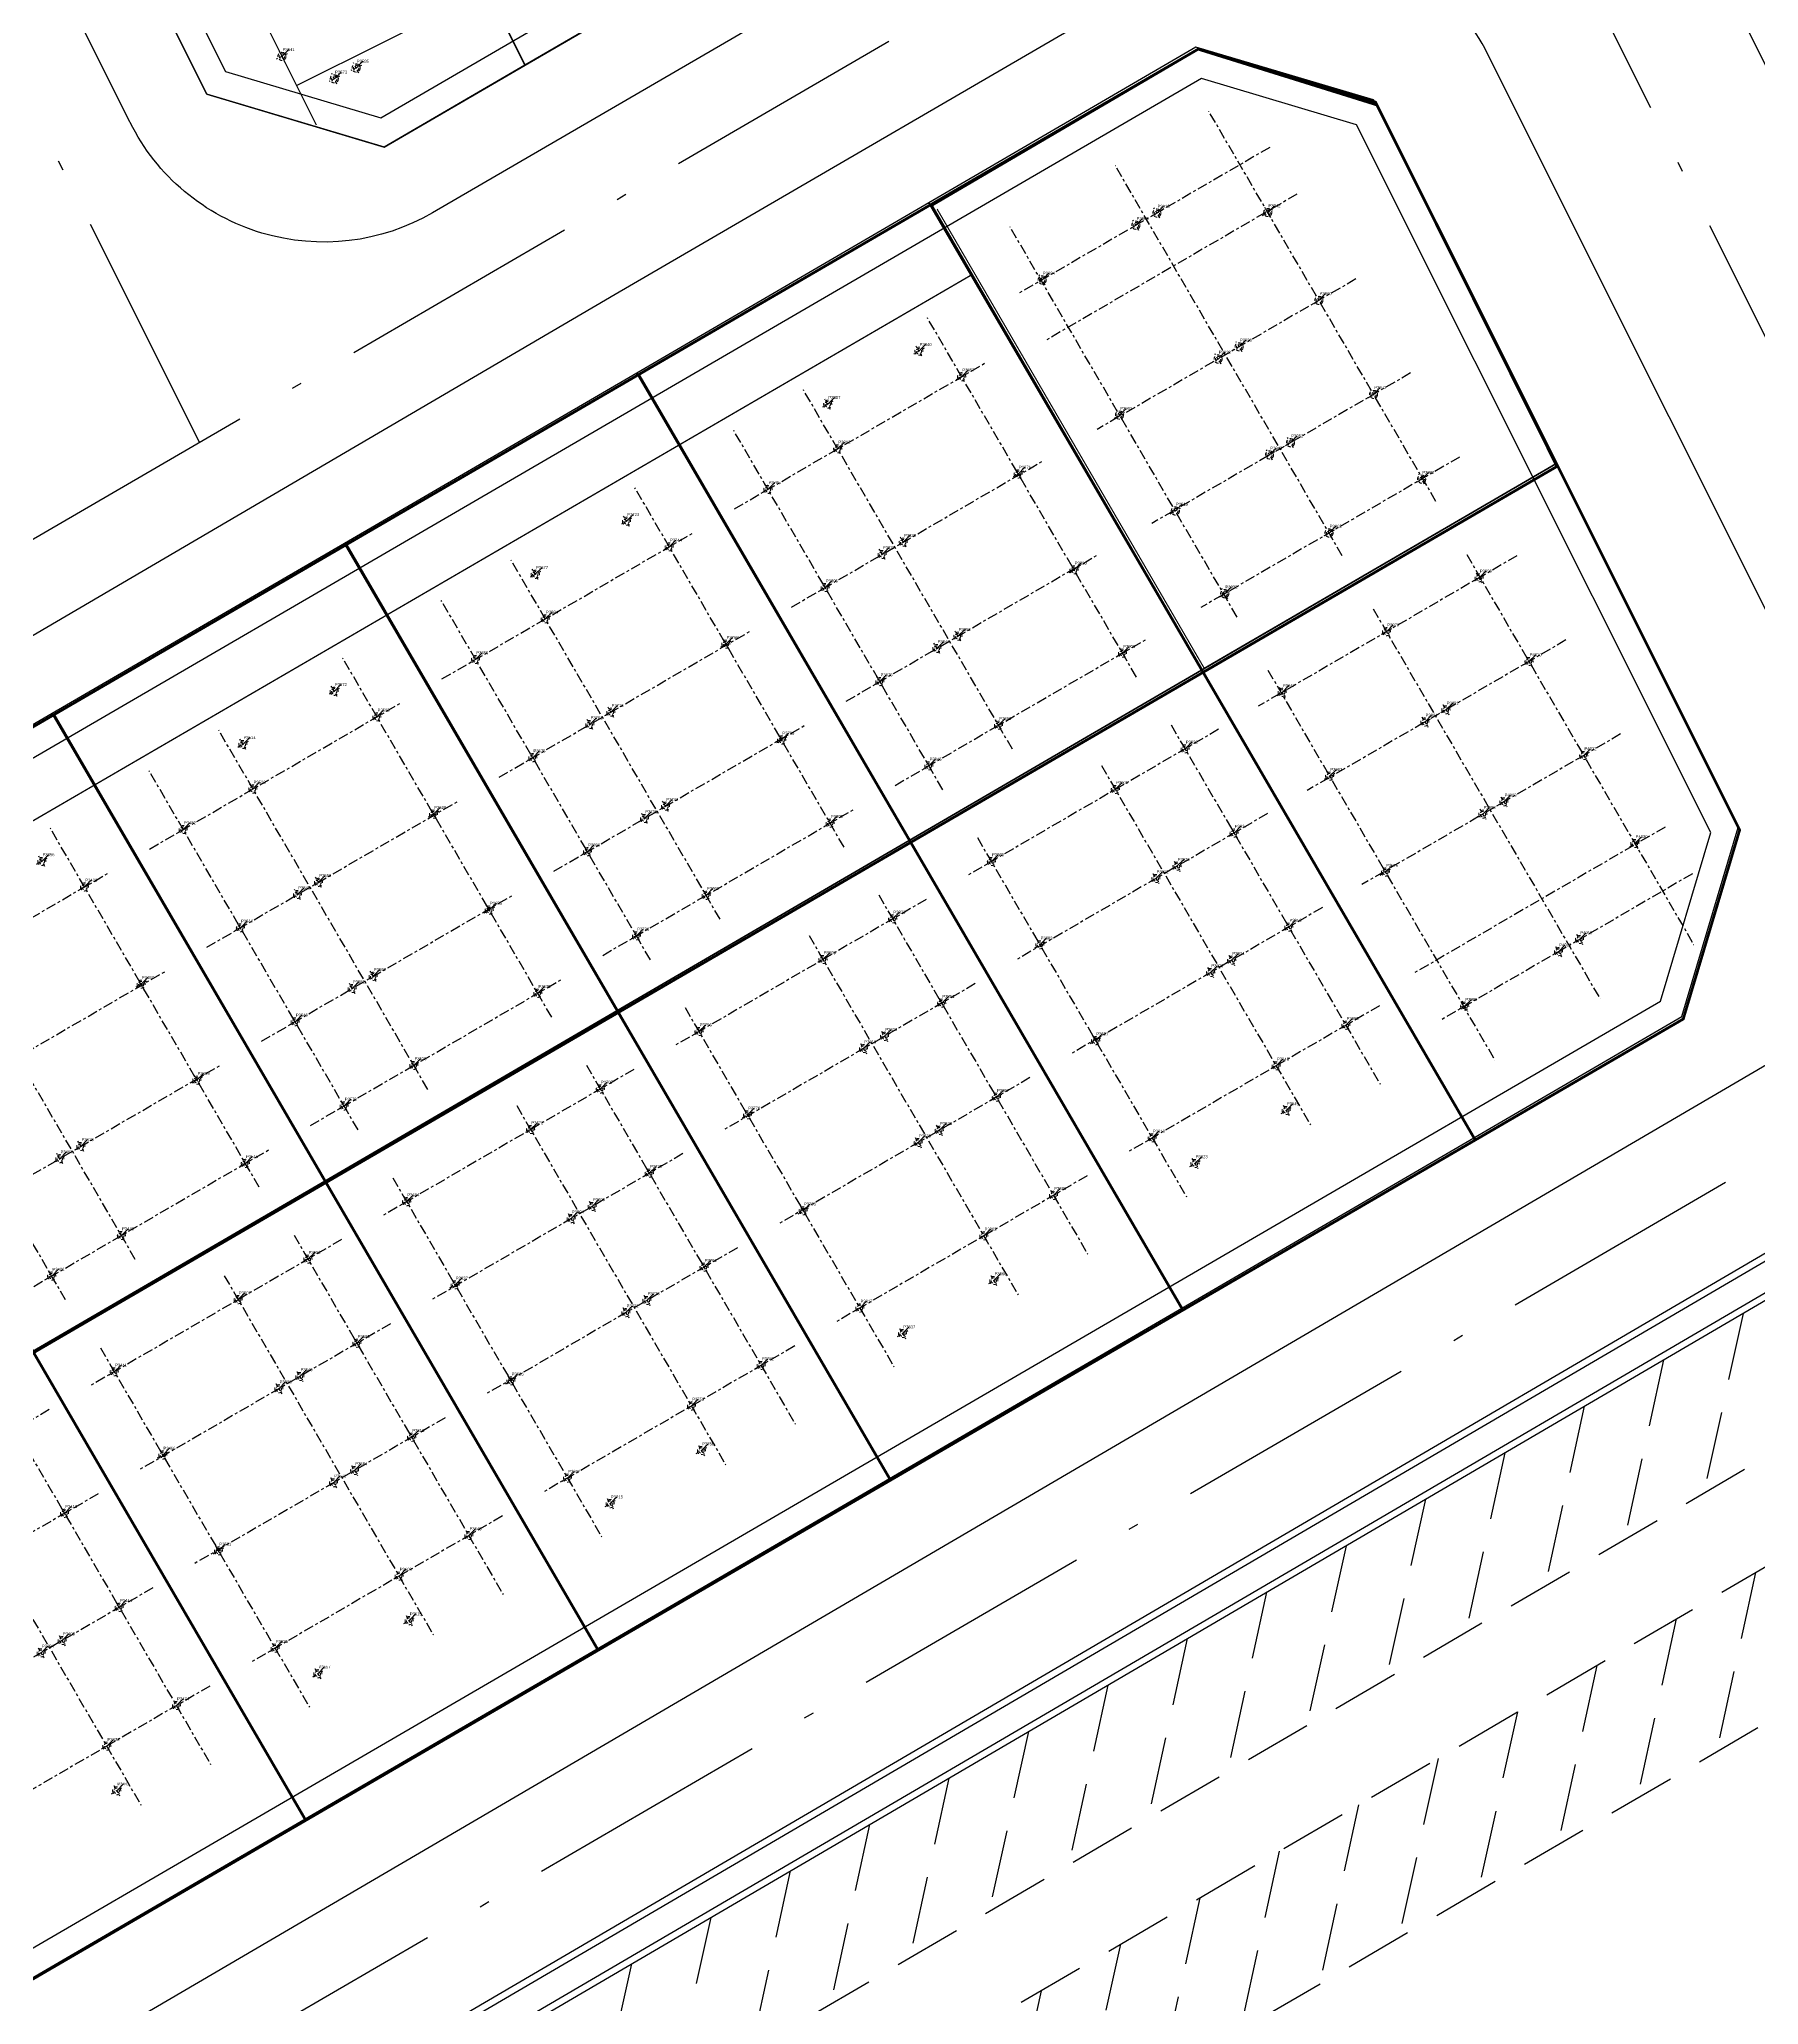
# Model space of a CAD drawing. Header units: millimetres. Extents: x 567980 to 569430, y 2065777 to 2066666.
# Drawn here: x 568868 to 568931.5, y 2066258 to 2066330.6 of the extents above; entities that cross this region are included whole.
import ezdxf
from ezdxf.enums import TextEntityAlignment as Align
from ezdxf.xclip import XClip

# ---------------------------------------------------------------- set-up
doc = ezdxf.new("R2010")
doc.units = ezdxf.units.MM
for name, pattern in [('ACAD_ISO10W100', [18.5, 12, -3, 0.5, -3]), ('CENTER', [3, 1.5, -0.5, 0.5, -0.5]), ('CENTER2', [1.125, 0.75, -0.125, 0.125, -0.125]), ('HIDDEN', [0.75, 0.5, -0.25])]:
    doc.linetypes.add(name, pattern=pattern)
for name, color, linetype in [('01.AXIS', 160, 'CENTER2'), ('13.BEAM', 8, 'Continuous'), ('BoThamCo', 94, 'Continuous'), ('CDC.01.AXIS', 160, 'CENTER2'), ('ChiaLo', 128, 'CENTER'), ('datOBt', 42, 'Continuous'), ('datOlienke', 42, 'Continuous'), ('LogDg', 7, 'Continuous'), ('loKBT', 42, 'Continuous'), ('LoLK', 6, 'Continuous'), ('RANHGIOI', 2, 'HIDDEN'), ('TimDg', 222, 'Continuous'), ('ViaHeS', 32, 'Continuous')]:
    doc.layers.add(name, color=color, linetype=linetype)
for name, color, linetype, lineweight in [('A-KY HIEU', 34, 'Continuous', 20), ('A-NET THAY', 125, 'Continuous', 18), ('boDnv', 54, 'Continuous', 25), ('E- RANH GIOI', 1, 'CENTER', 13), ('E- THAY', 9, 'Continuous', 20), ('kata_text', 254, 'Continuous', 30), ('LD-THAY', 9, 'Continuous', 13)]:
    doc.layers.add(name, color=color, linetype=linetype, lineweight=lineweight)
doc.styles.add('kata_dim', font='vnrms.shx', dxfattribs={"width": 0.66, "oblique": 7})
doc.styles.add('kata_text', font='arial.ttf', dxfattribs={"width": 0.8})
doc.styles.add('rms', font='romans.shx', dxfattribs={"width": 0.7, "bigfont": 'vns.shx'})
doc.linetypes.add('ADL', pattern='A,0.125,-0.15,["++",rms,S=0.5,R=0,X=0,Y=-0.2245],-1.35,1.125', length=2.75)
doc.dimstyles.new('kata_dim_iso', dxfattribs={"dimtxt": 2.5, "dimasz": 1.5, "dimexe": 1.5, "dimexo": 2.5, "dimtad": 1, "dimdec": 0, "dimzin": 0, "dimdsep": 46, "dimtxsty": 'kata_dim', "dimblk": 'kata_block_ArchTick', "dimcen": 0.09, "dimdle": 1.2, "dimclrd": 8, "dimclre": 8, "dimclrt": 3, "dimadec": 0, "dimazin": 0, "dimtfac": 1, "dimtdec": 0, "dimtix": 1, "dimtofl": 0, "dimtmove": 0, "dimatfit": 3, "dimfxl": 3.75, "dimfxlon": 1, "dimtolj": 1, "dimtzin": 0, "dimarcsym": 0})

# ---------------------------------------------------------------- blocks, each defined once
blk = doc.blocks.new('NEN')
at = {"layer": 'boDnv', "color": 10, "linetype": 'ADL', "ltscale": 0.25}
for points in [[(183.1, -44.001), (207.084, -30.046), (208.943, -23.819), (166.891, 60.261), (160.821, 62.463), (135.405, 51.385), (133.351, 45.723), (177.371, -42.291)], [(230.392, -76.647), (232.25, -70.419), (219.166, -44.258), (213.437, -42.548), (99.38, -108.906), (97.521, -115.133), (110.606, -141.295), (116.334, -143.005)]]:
    blk.add_lwpolyline(points, close=True, dxfattribs=at)
at = {"layer": 'BoThamCo'}
blk.add_lwpolyline([(236.234, -85.111), (141.352, -140.641, 0.413287), (141.173, -141.324, 0.415141), (141.857, -141.504), (236.739, -85.974, -0.433604), (246.185, -88.78), (251.146, -98.698, 0.432664), (251.844, -98.907, 0.396001), (252.04, -98.251), (247.08, -88.333, 0.433604)], format="xyb", close=True, dxfattribs=at)
at = {"layer": 'ChiaLo', "ltscale": 5}
for points in [[(188.434, -42.054), (180.409, -26.009)], [(223.55, -81.784), (203.435, -47.21)], [(212.746, -88.07), (192.631, -53.496)], [(103.177, -128.678), (226.594, -56.875)], [(201.941, -94.356), (181.826, -59.782)], [(191.137, -100.642), (171.022, -66.068)], [(180.333, -106.928), (160.217, -72.354)]]:
    blk.add_lwpolyline(points, dxfattribs=at)
at = {"layer": 'datOBt'}
blk.add_lwpolyline([(231.237, -77.312), (233.322, -70.326), (219.866, -43.423), (213.308, -41.466), (98.535, -108.24), (96.449, -115.227), (109.905, -142.129), (116.463, -144.087)], close=True, dxfattribs=at)
at = {"layer": 'datOlienke'}
blk.add_lwpolyline([(183.229, -45.083), (207.929, -30.712), (210.015, -23.726), (167.607, 61.065), (160.787, 63.539), (134.612, 52.13), (132.265, 45.66), (176.67, -43.125)], close=True, dxfattribs=at)
at = {"layer": 'LogDg'}
for points in [[(34.296, -348.766, -0.124666), (14.114, -339.771, 0.262937), (-5.331, -336.771, -0.009345), (-40.959, -349.473), (-145.868, -384.68, 0.405257), (-155.456, -403.235), (-146.557, -432.72), (-158.046, -436.187), (-166.572, -407.936, 0.423227), (-185.704, -398.049), (-272.077, -427.035, 0.40652), (-277.181, -436.964), (-262.947, -483.397), (-271.552, -486.035), (-285.593, -440.232, 0.421949), (-295.787, -434.992), (-422.26, -477.436, 0.346831), (-427.684, -485.726), (-426.662, -497.249, 0.109851), (-417.21, -527.045), (-422.398, -530.058, -0.109851), (-432.639, -497.779), (-433.194, -491.512, 0.484967), (-443.708, -484.634), (-484.199, -498.222, 0.36701), (-492.228, -511.51), (-484.402, -560.012), (-490.326, -560.967), (-497.433, -516.92, 0.457512), (-512.889, -507.388), (-525.337, -511.314, 0.375227), (-533.554, -524.795, 0.049445), (-523.248, -562.118), (-518.404, -576.577), (-525.515, -578.96), (-530.307, -564.659, -0.044276), (-540.221, -530.036, 0.448349), (-555.614, -520.863), (-568.853, -525.038), (-576.072, -502.149), (-552.391, -494.681, 0.333336), (-544.003, -482.976), (-545.865, -397.305, 0.120559), (-569.998, -307.198), (-621.979, -219.712, 0.334943), (-635.359, -214.239), (-686.931, -227.855), (-689.803, -216.977), (-647.957, -205.93, 0.498191), (-640.704, -188.198), (-654.378, -165.183, -0.144979), (-668.853, -108.061), (-659.845, 118.23, 0.428088), (-671.924, 130.707), (-689.222, 130.58), (-689.305, 141.83), (-670.344, 141.969, 0.400474), (-658.442, 153.492), (-657.828, 168.904), (-656.06, 189.374), (-648.588, 188.728), (-650.341, 168.432), (-650.889, 154.678, 0.425345), (-638.921, 142.201), (-621.613, 142.328, 0.402651), (-609.707, 153.94), (-609.387, 163.859, -0.019867), (-608.227, 179.942), (-606.8, 192.652), (-600.838, 191.983), (-602.264, 179.273, 0.019867), (-603.39, 163.665), (-603.676, 154.802, 0.425871), (-591.594, 142.415), (-548.362, 142.733), (-548.28, 131.483), (-592.887, 131.155, 0.401789), (-604.791, 119.578), (-607.754, 35.571, -0.005984), (-607.983, 30.718, 0.462462), (-599.177, 22.287), (-555.377, 26.801), (-554.762, 20.832), (-603.242, 15.836, 0.355613), (-610.381, 8.689), (-613.794, -24.838, 0.475348), (-605.015, -33.606), (-508.268, -23.636, 0.016072), (-476.806, -19.368, 0.37392), (-470.138, -11.259), (-470.705, 9.348), (-464.707, 9.513), (-464.235, -7.648, 0.461916), (-454.747, -15.288), (-421.581, -8.993, 0.020567), (-382.015, 0.216), (-299.764, 22.963, 0.415004), (-292.798, 35.293), (-296.969, 50.218), (-285.412, 53.448), (-281.218, 38.439, 0.413423), (-268.921, 31.492), (-169.968, 58.858, 0.427702), (-164.496, 69.052), (-169.623, 84.754), (-163.92, 86.616), (-158.479, 69.956, 0.400853), (-148.742, 64.729), (-123.897, 71.6, 0.437327), (-113.795, 91.173), (-114.462, 93.013), (-128.551, 136.154), (-105.736, 143.605), (-91.769, 100.833), (-90.91, 98.466, 0.429754), (-70.957, 89.772, 0.001079), (-63.934, 92.766, 0.001474), (-62.342, 93.454), (-47.534, 99.909, 0.386536), (-43.126, 109.726), (-48.301, 125.574), (-42.598, 127.436), (-38.076, 113.59, 0.442444), (-27.275, 108.739), (111.617, 169.28, 0.414214), (115.754, 179.811), (109.361, 194.478), (114.861, 196.875), (121.255, 182.208, 0.414214), (131.785, 178.071), (252.97, 230.894), (276.872, 241.312), (291.579, 249.057, 0.419837), (295.267, 261.365), (290.95, 269.196), (301.459, 274.99), (306.058, 266.648, 0.408717), (318.136, 263.031), (326.546, 267.464), (332.148, 256.836), (324.233, 252.656, 0.419466), (320.555, 240.352), (397.092, 101.523, 0.433643), (408.413, 98.649), (440.787, 119.386), (444.023, 114.334), (410.428, 92.813, 0.395048), (407.737, 82.215), (451.056, 3.639, -0.005576), (472.219, -35.781, 0.422017), (490.066, -41.118), (502.995, -33.918), (514.672, -54.886), (500.295, -62.892, 0.404193), (495.052, -80.181), (502.502, -94.711), (491.824, -100.186), (485.095, -87.061, 0.424556), (467.192, -81.64), (316.164, -165.913), (307.211, -171.115, 0.396001), (304.075, -181.611), (326.147, -225.742), (318.098, -229.768), (296.726, -187.038, 0.432664), (285.552, -183.699), (178.072, -246.148, 0.389772), (174.86, -256.488), (194.1, -297.126), (188.677, -299.693), (170.231, -260.733, 0.439085), (158.982, -257.239), (145.496, -265.075, -0.013452), (97.701, -291.151, 0.262926), (86.853, -307.563, -0.162068), (76.015, -333.842, 0.270323), (72.318, -353.653), (79.981, -375.074), (57.383, -383.157), (49.72, -361.737, 0.270325), (34.296, -348.766)], [(191.761, -50.531), (96.917, -106.112, 0.395833), (93.785, -116.606), (107.231, -143.491, 0.432836), (118.409, -146.827), (234.309, -78.995, 0.395833), (237.441, -68.502), (223.995, -41.617, 0.432836), (212.817, -38.281), (191.761, -50.531)], [(236.107, -84.895), (141.226, -140.425, 0.413287), (140.956, -141.449, 0.415141), (141.984, -141.72), (236.865, -86.19, -0.433604), (245.962, -88.892), (250.922, -98.81, 0.432664), (251.97, -99.123, 0.396001), (252.264, -98.139), (247.303, -88.221, 0.433604), (236.107, -84.895)], [(49.536, -260.065, -0.269945), (34.095, -247.153), (22.999, -216.476, -0.362457), (26.499, -206.84), (119.685, -152.625, -0.414384), (136.095, -156.969), (142.222, -167.514, 0.414214), (153.158, -170.413), (250.593, -113.801, -0.432664), (261.767, -117.14), (278.799, -151.193, -0.396001), (275.663, -161.688), (133.439, -244.323, -0.012999), (88.371, -268.964, -0.278117), (67.767, -267.557, 0.110848), (49.536, -260.065)]]:
    blk.add_lwpolyline(points, format="xyb", dxfattribs=at)
for points in [[(133.661, 54.988), (161.2, 66.992, -0.398858), (171.552, 63.237), (214.134, -21.902, -0.395833), (211.002, -32.395), (185.019, -47.512, -0.432836), (173.841, -44.175), (129.703, 44.076, -0.429738)], [(231.455, -36.414), (244.888, -63.273, 0.427514), (255.942, -66.68), (417.372, 23.397, 0.412716), (420.48, 34.246), (405.996, 60.518, 0.415712), (395.092, 63.642), (234.712, -25.849, 0.401037)], [(81.968, 23.269), (128.805, -70.377, 0.432836), (139.983, -73.714), (165.966, -58.597, 0.395833), (169.098, -48.104), (123.817, 42.43, 0.398858), (113.466, 46.185), (85.926, 34.181, 0.429738)]]:
    blk.add_lwpolyline(points, format="xyb", close=True, dxfattribs=at)
at = {"layer": 'loKBT'}
for points in [[(226.594, -56.875), (219.866, -43.423), (213.308, -41.466), (203.435, -47.21), (213.493, -64.497)], [(203.435, -47.21), (192.631, -53.496), (202.688, -70.783), (213.493, -64.497)], [(192.631, -53.496), (181.826, -59.782), (191.884, -77.069), (202.688, -70.783)], [(226.594, -56.875), (213.493, -64.497), (223.55, -81.784), (231.237, -77.312), (233.322, -70.326)], [(181.826, -59.782), (171.022, -66.068), (181.079, -83.355), (191.884, -77.069)], [(213.493, -64.497), (202.688, -70.783), (212.746, -88.07), (223.55, -81.784)], [(171.022, -66.068), (160.217, -72.354), (170.275, -89.641), (181.079, -83.355)], [(202.688, -70.783), (191.884, -77.069), (201.941, -94.356), (212.746, -88.07)], [(191.884, -77.069), (181.079, -83.355), (191.137, -100.642), (201.941, -94.356)], [(181.079, -83.355), (170.275, -89.641), (180.333, -106.928), (191.137, -100.642)], [(170.275, -89.641), (159.47, -95.927), (169.528, -113.214), (180.333, -106.928)]]:
    blk.add_lwpolyline(points, close=True, dxfattribs=at)
at = {"layer": 'LoLK'}
for points in [[(188.459, -21.984), (180.409, -26.009), (188.434, -42.054), (196.229, -37.519)], [(180.409, -26.009), (170.571, -30.93), (176.67, -43.125), (183.229, -45.083), (188.434, -42.054)]]:
    blk.add_lwpolyline(points, close=True, dxfattribs=at)
at = {"layer": 'RANHGIOI', "color": 1, "ltscale": 9, "const_width": 1}
blk.add_lwpolyline([(460, -51.299, 0.006594), (435.293, -5.051), (303.078, 234.769), (284.672, 225.077), (-55.993, 76.586), (-56.839, 76.223, -0.005137), (-90.743, 62.093), (-377.217, -17.133, -0.020567), (-418.225, -26.678), (-463.443, -35.259, -0.021218), (-506.422, -41.541), (-623.638, -53.62), (-626.464, -70.884, 0.128574), (-620.42, -135.36), (-615.505, -148.86, 0.039408), (-607.143, -167.188), (-594.172, -190.555), (-547.57, -259.493, -0.11987), (-522.704, -326.397), (-507.917, -451.947), (-504.475, -473.277), (-499.271, -471.636), (-50.48, -321.024, 0.050684), (130.425, -239.135), (301.319, -139.843)], format="xyb", close=True, dxfattribs=at)
at = {"layer": 'TimDg', "linetype": 'ACAD_ISO10W100', "ltscale": 0.75}
for points in [[(335.549, -254.599), (124.099, 168.176)], [(176.4, -55.997), (121.833, 53.105)], [(9.149, -213.464), (246.062, -75.628)]]:
    blk.add_lwpolyline(points, dxfattribs=at)
blk.add_lwpolyline([(-358.633, -282.039), (-15.318, -166.825, 0.050829), (-9.777, -164.314), (222.735, -29.039)], format="xyb", dxfattribs=at)
at = {"layer": 'ViaHeS', "elevation": 0}
blk.add_lwpolyline([(-483.362, -504.27), (-441.21, -490.124), (-436.029, -493.514), (-435.627, -498.044, 0.109851), (-424.993, -531.564), (-414.615, -525.539, -0.109851), (-423.674, -496.984), (-424.342, -489.445), (-420.001, -483.006), (-295.249, -441.14), (-289.043, -444.33), (-275.854, -487.354), (-258.645, -482.078), (-271.972, -438.601), (-268.698, -432.23), (-181.634, -403.012), (-172.975, -407.486), (-163.79, -437.92), (-140.813, -430.986), (-150.211, -399.847), (-145.597, -390.918), (-39.026, -355.153, 0.008545), (-6.235, -343.522, -0.249193), (12.375, -345.964, 0.09975), (30.772, -354.181, -0.256949), (45.215, -366.957), (51.733, -385.178), (85.63, -373.053), (79.112, -354.831, -0.256949), (82.174, -335.793, 0.136918), (92.607, -310.438, -0.249193), (103.308, -295.017, 0.012659), (148.511, -270.262), (162.157, -262.333), (168.62, -264.341), (185.966, -300.977), (196.811, -295.842), (179.033, -258.291), (181.216, -251.26), (287.384, -189.574), (293.944, -191.534), (314.073, -231.781), (330.172, -223.729), (309.538, -182.474), (311.625, -175.49), (319.134, -171.127), (408.277, -121.386), (412.274, -122.589), (434.351, -165.321), (442.347, -161.19), (420.137, -118.201), (421.38, -114.074), (470.335, -86.758), (479.641, -89.576), (486.485, -102.924), (507.841, -91.973), (500.499, -77.654), (503.421, -68.019), (517.591, -60.128), (500.076, -28.676), (486.971, -35.974), (477.625, -33.17, 0.0056), (456.311, 6.536), (412.324, 86.322), (414.12, 93.398), (444.832, 113.071), (439.977, 120.649), (409.766, 101.296), (403.142, 102.978), (327.714, 239.794), (330.524, 249.193), (334.945, 251.528), (323.749, 272.772), (318.926, 270.23), (309.354, 273.096), (306.713, 277.887), (285.696, 266.299), (288.11, 261.921), (285.295, 252.529), (274.271, 246.724), (129.387, 183.571), (122.806, 186.157), (117.612, 198.074), (106.611, 193.279), (111.806, 181.362), (109.22, 174.781), (26.33, 138.65), (-29.869, 114.154), (-36.004, 116.909), (-39.746, 128.368), (-51.153, 124.642), (-47.055, 112.092), (-50.086, 105.341), (-75.921, 94.08), (-84.511, 97.937), (-100.033, 145.467), (-134.254, 134.292), (-118.657, 86.529), (-123.231, 78.009), (-150.258, 70.535), (-156.629, 73.955), (-161.068, 87.547), (-172.475, 83.822), (-168.207, 70.753), (-171.474, 64.667), (-269.546, 37.545), (-275.711, 41.028), (-279.634, 55.063), (-302.748, 48.603), (-298.843, 34.63), (-302.316, 28.482), (-383.614, 5.999, -0.020567), (-422.7, -3.099), (-456.246, -9.465), (-461.296, -5.399), (-461.708, 9.595), (-473.703, 9.265), (-473.239, -7.637), (-478.028, -13.489, -0.015955), (-508.883, -17.667), (-606.147, -27.691), (-610.614, -23.229), (-607.49, 7.461), (-602.01, 12.947), (-554.455, 17.848), (-555.685, 29.785), (-600.448, 25.172), (-605.043, 29.645, 0.007073), (-604.756, 35.466), (-601.912, 116.095), (-594.665, 123.142), (-548.221, 123.483), (-548.421, 150.733), (-593.42, 150.402), (-600.493, 157.35, -0.027886), (-599.283, 178.939), (-597.857, 191.648), (-609.782, 192.987), (-611.208, 180.277, 0.019867), (-612.385, 163.955), (-612.597, 157.389), (-619.823, 150.342), (-639.316, 150.198), (-646.998, 158.133), (-646.598, 168.196), (-644.852, 188.405), (-659.796, 189.697), (-661.572, 169.14), (-662.014, 158.023), (-670.332, 149.97), (-689.364, 149.83), (-689.163, 122.58), (-671.417, 122.71), (-663.736, 114.776), (-672.6, -107.912, 0.144979), (-657.602, -167.099), (-644.687, -188.836), (-648.335, -197.756), (-691.845, -209.242), (-684.889, -235.59), (-633.86, -222.118), (-622.039, -226.953), (-573.255, -309.058, -0.120474), (-549.614, -397.387), (-547.842, -478.902), (-555.298, -489.306), (-577.876, -496.427), (-567.048, -530.76), (-552.743, -526.248), (-543.713, -531.719, 0.042979), (-533.836, -565.928), (-529.071, -580.151), (-514.848, -575.386), (-519.719, -560.846, -0.045576), (-529.315, -527.166), (-523.005, -516.87), (-508.247, -512.215), (-500.456, -517.02), (-493.287, -561.445), (-481.44, -559.534), (-488.883, -513.408), (-483.362, -504.27)], format="xyb", dxfattribs=at)
at = {"layer": 'ViaHeS'}
for points in [[(183.229, -45.083), (207.929, -30.712), (210.015, -23.726), (167.607, 61.065), (160.787, 63.539), (134.612, 52.13), (132.265, 45.66), (176.67, -43.125)], [(231.237, -77.312), (233.322, -70.326), (219.866, -43.423), (213.308, -41.466), (98.535, -108.24), (96.449, -115.227), (109.905, -142.129), (116.463, -144.087)]]:
    blk.add_lwpolyline(points, close=True, dxfattribs=at)
at = {"layer": 'ViaHeS', "linetype": 'HIDDEN', "ltscale": 5}
for points in [[(233.444, -88.192), (231.992, -94.835)], [(230.51, -89.909), (229.058, -96.552)], [(227.575, -91.626), (226.124, -98.269)], [(224.641, -93.344), (223.189, -99.987)], [(241.377, -98.728), (239.678, -106.507), (237.232, -101.617), (150.298, -152.496), (151.75, -145.853), (239.315, -94.604), (241.377, -98.728)], [(221.707, -95.061), (220.255, -101.704)], [(218.773, -96.778), (217.321, -103.421)], [(233.91, -97.768), (232.459, -104.411)], [(215.838, -98.496), (214.386, -105.139)], [(230.976, -99.485), (229.524, -106.128)], [(212.904, -100.213), (211.452, -106.856)], [(228.042, -101.202), (226.59, -107.845)], [(209.97, -101.93), (208.518, -108.573)], [(225.107, -102.92), (223.656, -109.563)], [(207.035, -103.648), (205.584, -110.291)], [(222.173, -104.637), (220.721, -111.28)], [(204.101, -105.365), (202.649, -112.008)], [(219.239, -106.354), (217.787, -112.997)], [(201.167, -107.082), (199.715, -113.725)], [(216.305, -108.072), (214.853, -114.715)], [(198.232, -108.8), (196.781, -115.443)], [(213.37, -109.789), (211.919, -116.432)], [(195.298, -110.517), (193.846, -117.16)], [(210.436, -111.506), (208.984, -118.149)], [(192.364, -112.234), (190.912, -118.877)], [(207.502, -113.224), (206.05, -119.867)]]:
    blk.add_lwpolyline(points, dxfattribs=at)
blk.add_lwpolyline([(145.415, -139.712), (143.963, -146.355), (239.391, -90.505, -0.433604), (241.49, -91.128), (246.155, -100.457), (247.855, -92.678)], format="xyb", dxfattribs=at)
blk = doc.blocks.new('NEN NO1')
at = {"layer": 'datOlienke'}
blk.add_lwpolyline([(4.684, 4.99), (2.881, 33.51), (-2.435, 38.5), (-97.24, 38.5), (-102.503, 33.507), (-104.007, 4.993), (-99.271, 0), (0, 0)], close=True, dxfattribs=at)
at = {"layer": 'LoLK'}
for points in [[(-13.635, 20), (-13.635, 11), (4.304, 11), (3.735, 20)], [(-13.635, 11), (-13.635, 0), (0, 0), (4.684, 4.99), (4.304, 11)]]:
    blk.add_lwpolyline(points, close=True, dxfattribs=at)
blk = doc.blocks.new('A$C758D662A')
at = {"linetype": 'HIDDEN', "ltscale": 500}
for radius in [300, 200]:
    blk.add_circle((0, 0), radius, dxfattribs=at)
at = {"layer": 'CDC.01.AXIS', "ltscale": 200}
for p, q in [((437, 0), (-437, 0)), ((0, 437), (0, -437))]:
    blk.add_line(p, q, dxfattribs=at)
blk = doc.blocks.new('A7 - 2')
at = {"layer": '01.AXIS', "ltscale": 500}
for p, q in [((0.11, -1.086), (0.11, -16.466)), ((7.89, -1.086), (7.89, -16.466)), ((7.95, -2.11), (0.11, -2.11)), ((7.89, -7.21), (0.11, -7.21)), ((7.89, -10.81), (0.11, -10.81)), ((7.89, -14.85), (0.11, -14.85))]:
    blk.add_line(p, q, dxfattribs=at)
at = {"layer": '13.BEAM', "ltscale": 500}
blk.add_line((0.558, -15.011), (0.557, -15.011), dxfattribs=at)
at = {"yscale": 0.0005, "zscale": 0.0005}
for p, xscale in [((0.45, -2.11), 0.0005), ((7.8, -2.11), -0.0005), ((7.89, -6.71), -0.0005), ((7.89, -7.61), -0.0005), ((0.45, -10.22), 0.0005), ((7.89, -10.22), -0.0005), ((0.45, -11.12), 0.0005), ((7.89, -11.12), -0.0005), ((7.89, -13.64), -0.0005), ((0.45, -14.873), 0.0005)]:
    blk.add_blockref('A$C758D662A', p, dxfattribs=dict(at, xscale=xscale))
for p, xscale, rotation in [((1.69, -2.11), -0.0005, 90), ((2.59, -2.11), -0.0005, 90), ((0.45, -6.86), 0.0005, 90.00000000000001), ((0.45, -7.76), 0.0005, 90.00000000000001), ((5.63, -15.25), -0.0005, 90), ((6.53, -15.25), -0.0005, 90)]:
    blk.add_blockref('A$C758D662A', p, dxfattribs=dict(at, xscale=xscale, rotation=rotation))
blk = doc.blocks.new('MB TANG 2 BT1')
at = {"layer": '01.AXIS', "ltscale": 500}
for p, q in [((7195672, 840351), (7195672, 824990)), ((7200972, 840351), (7200972, 824990)), ((7203952, 840351), (7203952, 824990)), ((7205388, 839327), (7194643, 839327)), ((7205388, 835727), (7194643, 835727)), ((7205388, 831707), (7194643, 831707)), ((7205388, 827507), (7194643, 827507))]:
    blk.add_line(p, q, dxfattribs=at)
at = {"extrusion": (0, -2.11758e-22, -1), "xscale": 0.5, "yscale": 0.5, "zscale": -0.5}
for p in [(-7195672, 839327), (-7203952, 839327), (-7195672, 835767), (-7203952, 835727), (-7195672, 831667), (-7203952, 831707), (-7195672, 827507), (-7203952, 827507), (-7196562, 825897), (-7200462, 825897)]:
    blk.add_blockref('A$C758D662A', p, dxfattribs=at)
at = {"extrusion": (0, 0, -1), "xscale": 0.4999999999999999, "yscale": 0.4999999999999999, "zscale": -0.5, "rotation": 90}
for p in [(-7200972, 839327), (-7200612, 835727), (-7201512, 835727), (-7200612, 831707), (-7201512, 831707), (-7200972, 827507)]:
    blk.add_blockref('A$C758D662A', p, dxfattribs=at)
blk = doc.blocks.new('MB TANG 2 BT3')
at = {"layer": '01.AXIS', "ltscale": 500}
for p, q in [((7117308, 946382), (7117308, 929702)), ((7121808, 946382), (7121808, 929702)), ((7125808, 946382), (7125808, 929702)), ((7127387, 945406), (7116322, 945406)), ((7127387, 941806), (7116322, 941806)), ((7127387, 937786), (7116322, 937786)), ((7127082, 933986), (7116322, 933986)), ((7127082, 931986), (7116322, 931986))]:
    blk.add_line(p, q, dxfattribs=at)
at = {"xscale": -0.5, "yscale": 0.5, "zscale": 0.5}
for p in [(7117348, 945406), (7125768, 945406), (7117308, 941846), (7125808, 941806), (7117308, 937746), (7125808, 937786), (7125808, 934026)]:
    blk.add_blockref('A$C758D662A', p, dxfattribs=at)
at = {"xscale": -0.5, "yscale": 0.5, "zscale": 0.5, "rotation": 270}
for p in [(7121808, 945406), (7121358, 941806), (7122258, 941806), (7121498, 937786), (7122398, 937786), (7117348, 931991), (7121358, 931986), (7122258, 931986)]:
    blk.add_blockref('A$C758D662A', p, dxfattribs=at)
blk = doc.blocks.new('NEN BT 2')
at = {"layer": 'loKBT'}
for points in [[(-48.235, 42.962), (-60.735, 42.952), (-60.72, 22.952), (-48.22, 22.962)], [(-35.735, 42.972), (-48.235, 42.962), (-48.22, 22.962), (-35.72, 22.972)], [(-23.235, 42.982), (-35.735, 42.972), (-35.72, 22.972), (-23.22, 22.982)], [(-10.735, 42.992), (-23.235, 42.982), (-23.22, 22.982), (-10.72, 22.992)], [(4.438, 23.003), (5.375, 38.014), (0.687, 43.001), (-10.735, 42.992), (-10.72, 22.992)], [(-60.72, 22.952), (-73.22, 22.943), (-73.204, 2.943), (-60.704, 2.952)], [(-48.22, 22.962), (-60.72, 22.952), (-60.704, 2.952), (-48.204, 2.962)], [(-35.72, 22.972), (-48.22, 22.962), (-48.204, 2.962), (-35.704, 2.972)], [(-23.22, 22.982), (-35.72, 22.972), (-35.704, 2.972), (-23.204, 2.982)], [(-10.72, 22.992), (-23.22, 22.982), (-23.204, 2.982), (-10.704, 2.992)], [(4.438, 23.003), (-10.72, 22.992), (-10.704, 2.992), (-1.812, 2.999), (3.5, 7.993)]]:
    blk.add_lwpolyline(points, close=True, dxfattribs=at)
blk = doc.blocks.new('kata_block_ArchTick')
at = {"color": 8}
blk.add_line((1, 0), (-1, 0), dxfattribs=at)
at = {"color": 8, "const_width": 0.15}
blk.add_lwpolyline([(-0.5, -0.5), (0.5, 0.5)], dxfattribs=at)
blk = doc.blocks.new('A$C33BC4D2A')
at = {"layer": 'A-KY HIEU', "color": 0, "const_width": 1.022}
blk.add_lwpolyline([(14.345, -292.097), (14.345, -4.903), (414.985, -4.903), (414.985, -292.097)], close=True, dxfattribs=at)
at = {"layer": 'Defpoints', "color": 125}
blk.add_lwpolyline([(0, -297), (420, -297), (420, 0), (0, 0)], close=True, dxfattribs=at)
blk = doc.blocks.new('*U58')
at = {"color": 0, "ltscale": 0.8, "style": 'kata_text', "width": 0.8, "flags": 1}
blk.add_attdef('CHU_THICH', text='', height=2.2, dxfattribs=at).set_placement((0, 0), align=Align.MIDDLE_CENTER)
at = {"color": 0, "ltscale": 0.8, "style": 'kata_text', "width": 0.8}
blk.add_attdef('TEN', text='', height=2.2, dxfattribs=at).set_placement((5, 5), align=Align.MIDDLE_CENTER)
at = {"layer": 'Defpoints'}
blk.add_leader([(0, 0), (5, 5)], dimstyle='kata_dim_iso', override={"dimasz": 0.6, "dimgap": 0.625, "dimtad": 0}, dxfattribs=at)
blk = doc.blocks.new('A$C1AAD29DE')
at = {"layer": 'kata_text', "xscale": 50, "yscale": 50, "zscale": 50}
for p, values in [((249578, -107790, 0), {'TEN': 'P3541'}), ((251522, -108624, 0), {'TEN': 'P3573'}), ((252329, -108220, 0), {'TEN': 'P3585'}), ((282021, -113599, 0), {'TEN': 'P3913'}), ((286129, -113577, 0), {'TEN': 'P3942'}), ((281240, -114053, 0), {'TEN': 'P3905'}), ((277765, -116081, 0), {'TEN': 'P3884'}), ((288026, -116838, 0), {'TEN': 'P3960'}), ((273196, -118722, 0), {'TEN': 'P3840'}), ((284288, -119012, 0), {'TEN': 'P3928'}), ((285069, -118558, 0), {'TEN': 'P3938'}), ((274780, -119669, 0), {'TEN': 'P3857'}), ((290054, -120324, 0), {'TEN': 'P3972'}), ((269813, -120689, 0), {'TEN': 'P3807'}), ((280634, -121092, 0), {'TEN': 'P3902'}), ((270183, -122343, 0), {'TEN': 'P3812'}), ((286195, -122569, 0), {'TEN': 'P3943'}), ((286975, -122115, 0), {'TEN': 'P3952'}), ((276879, -123277, 0), {'TEN': 'P3876'}), ((291836, -123466, 0), {'TEN': 'P3982'}), ((267599, -123847, 0), {'TEN': 'P3785'}), ((282703, -124648, 0), {'TEN': 'P3919'}), ((262355, -125029, 0), {'TEN': 'P3723'}), ((288402, -125464, 0), {'TEN': 'P3962'}), ((263939, -125976, 0), {'TEN': 'P3744'}), ((271834, -126258, 0), {'TEN': 'P3827'}), ((272615, -125804, 0), {'TEN': 'P3838'}), ((258973, -126996, 0), {'TEN': 'P3677'}), ((278947, -126832, 0), {'TEN': 'P3890'}), ((269718, -127489, 0), {'TEN': 'P3805'}), ((284534, -127715, 0), {'TEN': 'P3932'}), ((293965, -127126, 0), {'TEN': 'P3996'}), ((259343, -128650, 0), {'TEN': 'P3684'}), ((274643, -129290, 0), {'TEN': 'P3856'}), ((290531, -129124, 0), {'TEN': 'P3978'}), ((266038, -129584, 0), {'TEN': 'P3768'}), ((273863, -129744, 0), {'TEN': 'P3847'}), ((280744, -129920, 0), {'TEN': 'P3903'}), ((256758, -130154, 0), {'TEN': 'P3650'}), ((295816, -130228, 0), {'TEN': 'P4010'}), ((251514, -131336, 0), {'TEN': 'P3572'}), ((271746, -130975, 0), {'TEN': 'P3825'}), ((286663, -131375, 0), {'TEN': 'P3947'}), ((261774, -132111, 0), {'TEN': 'P3716'}), ((292738, -132019, 0), {'TEN': 'P3991'}), ((253098, -132283, 0), {'TEN': 'P3593'}), ((260994, -132565, 0), {'TEN': 'P3701'}), ((276147, -132594, 0), {'TEN': 'P3868'}), ((291957, -132473, 0), {'TEN': 'P3984'}), ((248132, -133303, 0), {'TEN': 'P3514'}), ((268107, -133139, 0), {'TEN': 'P3788'}), ((283064, -133469, 0), {'TEN': 'P3922'}), ((258877, -133796, 0), {'TEN': 'P3675'}), ((273563, -134098, 0), {'TEN': 'P3845'}), ((297845, -133714, 0), {'TEN': 'P4022'}), ((248502, -134957, 0), {'TEN': 'P3523'}), ((280479, -134972, 0), {'TEN': 'P3901'}), ((288424, -134482, 0), {'TEN': 'P3963'}), ((263802, -135597, 0), {'TEN': 'P3742'}), ((294887, -135435, 0), {'TEN': 'P4003'}), ((245918, -136461, 0), {'TEN': 'P3482'}), ((255197, -135891, 0), {'TEN': 'P3628'}), ((263022, -136051, 0), {'TEN': 'P3730'}), ((269903, -136227, 0), {'TEN': 'P3808'}), ((284880, -136591, 0), {'TEN': 'P3937'}), ((294107, -135889, 0), {'TEN': 'P3998'}), ((260906, -137283, 0), {'TEN': 'P3699'}), ((299742, -136975, 0), {'TEN': 'P4030'}), ((240674, -137643, 0), {'TEN': 'P3396'}), ((275883, -137646, 0), {'TEN': 'P3865'}), ((282764, -137822, 0), {'TEN': 'P3920'}), ((290493, -138038, 0), {'TEN': 'P3976'}), ((242258, -138590, 0), {'TEN': 'P3420'}), ((250933, -138418, 0), {'TEN': 'P3559'}), ((281984, -138276, 0), {'TEN': 'P3912'}), ((250153, -138872, 0), {'TEN': 'P3548'}), ((257266, -139446, 0), {'TEN': 'P3655'}), ((265307, -138901, 0), {'TEN': 'P3762'}), ((248037, -140103, 0), {'TEN': 'P3510'}), ((272223, -139776, 0), {'TEN': 'P3833'}), ((286909, -140077, 0), {'TEN': 'P3950'}), ((262722, -140405, 0), {'TEN': 'P3726'}), ((277679, -140734, 0), {'TEN': 'P3883'}), ((297692, -140536, 0), {'TEN': 'P4019'}), ((269639, -141279, 0), {'TEN': 'P3803'}), ((284792, -141308, 0), {'TEN': 'P3934'}), ((296912, -140990, 0), {'TEN': 'P4013'}), ((244357, -142198, 0), {'TEN': 'P3457'}), ((252181, -142358, 0), {'TEN': 'P3582'}), ((252962, -141904, 0), {'TEN': 'P3592'}), ((284012, -141762, 0), {'TEN': 'P3926'}), ((259062, -142534, 0), {'TEN': 'P3678'}), ((274040, -142898, 0), {'TEN': 'P3851'}), ((293431, -143009, 0), {'TEN': 'P3995'}), ((250065, -143590, 0), {'TEN': 'P3546'}), ((289028, -143720, 0), {'TEN': 'P3965'}), ((265042, -143953, 0), {'TEN': 'P3756'}), ((271143, -144583, 0), {'TEN': 'P3819'}), ((271923, -144129, 0), {'TEN': 'P3830'}), ((279748, -144290, 0), {'TEN': 'P3897'}), ((254466, -145208, 0), {'TEN': 'P3620'}), ((286443, -145223, 0), {'TEN': 'P3945'}), ((246425, -145754, 0), {'TEN': 'P3489'}), ((251882, -146712, 0), {'TEN': 'P3578'}), ((261382, -146083, 0), {'TEN': 'P3707'}), ((276068, -146384, 0), {'TEN': 'P3867'}), ((266839, -147041, 0), {'TEN': 'P3776'}), ((286813, -146877, 0), {'TEN': 'P3949'}), ((242121, -148211, 0), {'TEN': 'P3418'}), ((258798, -147586, 0), {'TEN': 'P3672'}), ((273171, -148069, 0), {'TEN': 'P3839'}), ((273952, -147615, 0), {'TEN': 'P3848'}), ((281847, -147897, 0), {'TEN': 'P3910'}), ((241341, -148666, 0), {'TEN': 'P3407'}), ((248222, -148841, 0), {'TEN': 'P3515'}), ((283431, -148845, 0), {'TEN': 'P3923'}), ((263199, -149205, 0), {'TEN': 'P3735'}), ((254202, -150260, 0), {'TEN': 'P3614'}), ((261083, -150436, 0), {'TEN': 'P3703'}), ((278187, -150027, 0), {'TEN': 'P3886'}), ((260302, -150890, 0), {'TEN': 'P3694'}), ((268907, -150597, 0), {'TEN': 'P3795'}), ((243625, -151515, 0), {'TEN': 'P3448'}), ((275603, -151530, 0), {'TEN': 'P3863'}), ((250542, -152390, 0), {'TEN': 'P3552'}), ((241041, -153019, 0), {'TEN': 'P3402'}), ((255998, -153348, 0), {'TEN': 'P3637'}), ((265227, -152691, 0), {'TEN': 'P3761'}), ((275973, -153184, 0), {'TEN': 'P3866'}), ((247957, -153893, 0), {'TEN': 'P3507'}), ((263111, -153922, 0), {'TEN': 'P3733'}), ((262331, -154376, 0), {'TEN': 'P3722'}), ((271006, -154204, 0), {'TEN': 'P3817'}), ((252358, -155512, 0), {'TEN': 'P3586'}), ((272590, -155152, 0), {'TEN': 'P3837'}), ((243361, -156568, 0), {'TEN': 'P3441'}), ((250242, -156743, 0), {'TEN': 'P3549'}), ((258067, -156904, 0), {'TEN': 'P3666'}), ((267346, -156334, 0), {'TEN': 'P3782'}), ((249462, -157197, 0), {'TEN': 'P3538'}), ((264762, -157837, 0), {'TEN': 'P3753'}), ((254387, -158998, 0), {'TEN': 'P3618'}), ((245157, -159655, 0), {'TEN': 'P3466'}), ((265132, -159491, 0), {'TEN': 'P3758'}), ((252270, -160229, 0), {'TEN': 'P3584'}), ((260166, -160511, 0), {'TEN': 'P3692'}), ((251490, -160683, 0), {'TEN': 'P3571'}), ((241518, -161819, 0), {'TEN': 'P3413'}), ((261750, -161459, 0), {'TEN': 'P3715'}), ((256506, -162641, 0), {'TEN': 'P3645'}), ((247226, -163211, 0), {'TEN': 'P3501'}), ((253921, -164144, 0), {'TEN': 'P3608'}), ((243546, -165305, 0), {'TEN': 'P3444'}), ((254291, -165798, 0), {'TEN': 'P3615'}), ((240649, -166991, 0), {'TEN': 'P3394'}), ((241430, -166536, 0), {'TEN': 'P3409'}), ((249325, -166819, 0), {'TEN': 'P3535'}), ((250909, -167766, 0), {'TEN': 'P3557'}), ((245665, -168948, 0), {'TEN': 'P3474'}), ((243081, -170451, 0), {'TEN': 'P3433'}), ((243451, -172105, 0), {'TEN': 'P3443'})]:
    blk.add_blockref('*U58', p, dxfattribs=at).add_auto_attribs(values)

msp = doc.modelspace()

# ---------------------------------------------------------------- block references
at = {"layer": 'boDnv', "extrusion": (-2.4685e-06, 4.62064e-06, 1)}
ref = msp.add_blockref('NEN', (568697.481, 2066371.697, 8.143), dxfattribs=at)
XClip(ref).set_block_clipping_path([(-95.7748162709, -416.20828746), (591.9650857092, 169.550739368)])

# ---------------------------------------------------------------- next in the draw order: linework, layer by layer
at = {"layer": 'E- RANH GIOI', "ltscale": 0.05, "extrusion": (-5.03699e-06, 3.92783e-06, 1), "const_width": 0.1, "elevation": 5.25}
for points in [[(568924.075, 2066314.823), (568910.974, 2066307.2), (568900.916, 2066324.488), (568910.789, 2066330.231), (568917.401, 2066328.167)], [(568924.075, 2066314.823), (568910.974, 2066307.2), (568921.031, 2066289.913), (568928.717, 2066294.385), (568930.802, 2066301.371)]]:
    msp.add_lwpolyline(points, close=True, dxfattribs=at)
at = {"layer": 'E- RANH GIOI', "ltscale": 0.05, "extrusion": (-2.46805e-06, 4.62035e-06, 1), "const_width": 0.0998, "elevation": 8.142}
msp.add_lwpolyline([(568924.049, 2066314.808), (568910.974, 2066307.201), (568900.936, 2066324.454), (568910.789, 2066330.232), (568917.347, 2066328.274)], close=True, dxfattribs=at)
msp.add_lwpolyline([(568924.049, 2066314.808), (568910.974, 2066307.201), (568900.936, 2066324.454), (568910.789, 2066330.232), (568917.347, 2066328.274)], close=True, dxfattribs=at)
at = {"layer": 'E- RANH GIOI', "ltscale": 0.1, "extrusion": (-5.03699e-06, 3.92783e-06, 1), "const_width": 0.1, "elevation": 5.25}
for points in [[(568900.916, 2066324.488), (568890.112, 2066318.202), (568900.169, 2066300.914), (568910.974, 2066307.2)], [(568890.112, 2066318.202), (568879.307, 2066311.916), (568889.365, 2066294.628), (568900.169, 2066300.914)], [(568879.307, 2066311.916), (568868.503, 2066305.63), (568878.56, 2066288.342), (568889.365, 2066294.628)], [(568910.227, 2066283.627), (568921.031, 2066289.913), (568910.974, 2066307.2), (568900.169, 2066300.914)], [(568868.503, 2066305.63), (568857.698, 2066299.344), (568867.756, 2066282.056), (568878.56, 2066288.342)], [(568899.422, 2066277.341), (568910.227, 2066283.627), (568900.169, 2066300.914), (568889.365, 2066294.628)], [(568888.618, 2066271.055), (568899.422, 2066277.341), (568889.365, 2066294.628), (568878.56, 2066288.342)], [(568877.813, 2066264.769), (568888.618, 2066271.055), (568878.56, 2066288.342), (568867.756, 2066282.056)], [(568867.009, 2066258.483), (568877.813, 2066264.769), (568867.756, 2066282.056), (568856.951, 2066275.77)]]:
    msp.add_lwpolyline(points, close=True, dxfattribs=at)
at = {"layer": 'E- RANH GIOI', "color": 5, "ltscale": 0.05, "true_color": 0x0000fa, "extrusion": (-5.03699e-06, 3.92783e-06, 1), "const_width": 0.05, "elevation": 5.25}
for points in [[(568902.425, 2066321.894), (568891.62, 2066315.608)], [(568891.62, 2066315.608), (568880.816, 2066309.322)], [(568880.816, 2066309.322), (568870.011, 2066303.037)], [(568870.011, 2066303.037), (568859.207, 2066296.751)]]:
    msp.add_lwpolyline(points, dxfattribs=at)
at = {"layer": 'E- THAY', "extrusion": (-2.4685e-06, 4.62064e-06, 1)}
for p, q in [((568911.013, 2066307.351, -0.001), (568901.141, 2066324.319, -0.001)), ((568911.013, 2066307.351, -0.001), (568901.141, 2066324.319, -0.001)), ((568923.798, 2066314.789, -0.001), (568911.013, 2066307.351, -0.001)), ((568923.798, 2066314.789, -0.001), (568911.013, 2066307.351, -0.001))]:
    msp.add_line(p, q, dxfattribs=at)
at = {"layer": 'E- THAY', "extrusion": (-2.46805e-06, 4.62035e-06, 1), "elevation": 8.142}
msp.add_lwpolyline([(568924.049, 2066314.808), (568910.974, 2066307.201), (568900.936, 2066324.454), (568910.789, 2066330.232), (568917.347, 2066328.274)], close=True, dxfattribs=at)
msp.add_lwpolyline([(568924.049, 2066314.808), (568910.974, 2066307.201), (568900.936, 2066324.454), (568910.789, 2066330.232), (568917.347, 2066328.274)], close=True, dxfattribs=at)

# ---------------------------------------------------------------- next in the draw order: block references
at = {"layer": 'A-NET THAY', "extrusion": (-2.4685e-06, 4.62064e-06, 1), "xscale": -0.9999476230159848, "yscale": 0.9999476230159846, "zscale": 0.9999476230159847, "rotation": 26.57181790212744}
msp.add_blockref('A7 - 2', (568877.887, 2066345.692, 8.143), dxfattribs=at)
at = {"layer": 'E- RANH GIOI', "extrusion": (-2.4685e-06, 4.62064e-06, 1), "xscale": 2.114336868039268, "yscale": 2.114336868039268, "zscale": 2.114336868039268}
msp.add_blockref('A$C33BC4D2A', (568541.684, 2066558.171, 8.143), dxfattribs=at)
at = {"layer": 'E- THAY', "extrusion": (-5.03699e-06, 3.92783e-06, 1)}
for p, xscale, yscale, zscale, rotation in [((574705.53, 2070651.936, 5.25), 0.000999998484541723, 0.000999998484541723, 0.000999998484541723, 210.1906980358135), ((574694.725, 2070645.65, 5.25), 0.000999998484541723, 0.000999998484541723, 0.000999998484541723, 210.1906980358135), ((574683.921, 2070639.364, 5.25), 0.000999998484541723, 0.000999998484541723, 0.000999998484541723, 210.1906980358135), ((563105.613, 2061956.179, 5.25), 0.0009999984845417223, 0.0009999984845417223, 0.0009999984845417223, 30.19069803581363), ((574673.116, 2070633.078, 5.25), 0.000999998484541723, 0.000999998484541723, 0.000999998484541723, 210.1906980358135), ((563094.808, 2061949.893, 5.25), 0.0009999984845417223, 0.0009999984845417223, 0.0009999984845417223, 30.19069803581363), ((563084.004, 2061943.607, 5.25), 0.0009999984845417223, 0.0009999984845417223, 0.0009999984845417223, 30.19069803581363), ((563073.2, 2061937.321, 5.25), 0.0009999984845417223, 0.0009999984845417223, 0.0009999984845417223, 30.19069803581363), ((563062.395, 2061931.035, 5.25), 0.0009999984845417223, 0.0009999984845417223, 0.0009999984845417223, 30.19069803581363)]:
    msp.add_blockref('MB TANG 2 BT1', p, dxfattribs=dict(at, xscale=xscale, yscale=yscale, zscale=zscale, rotation=rotation))
at = {"layer": 'kata_text', "extrusion": (-2.4685e-06, 4.62064e-06, 1), "xscale": 0.0009966571095134595, "yscale": 0.0009966571095134595, "zscale": 0.0009966571095134595}
msp.add_blockref('A$C1AAD29DE', (568628.188, 2066437.393, 8.143), dxfattribs=at)
at = {"layer": 'LD-THAY', "extrusion": (-5.03699e-06, 3.92783e-06, 1)}
for p, xscale, yscale, zscale, rotation in [((562284.43, 2063548.108, 5.25), -0.000999998484541723, 0.0009999984845417227, 0.0009999984845417244, 210.1906980358135), ((563237.401, 2061910.128, 5.25), 0.0009999984845417223, 0.0009999984845417223, 0.0009999984845417223, 30.19069803581363)]:
    msp.add_blockref('MB TANG 2 BT3', p, dxfattribs=dict(at, xscale=xscale, yscale=yscale, zscale=zscale, rotation=rotation))
at = {"layer": 'loKBT', "extrusion": (-5.03699e-06, 3.92783e-06, 1), "xscale": 0.9999984845417225, "yscale": 0.9999984845417225, "zscale": 0.9999984845417225, "rotation": 30.19069803581363}
msp.add_blockref('NEN BT 2', (568931.739, 2066292.794, 5.25), dxfattribs=at)
at = {"layer": 'LoLK', "extrusion": (-2.4685e-06, 4.62064e-06, 1), "xscale": 0.9999476230159845, "yscale": 0.9999476230159845, "zscale": 0.9999476230159845, "rotation": 296.5718179021275}
msp.add_blockref('NEN NO1', (568874.149, 2066328.577, 8.143), dxfattribs=at)

doc.saveas('drawing.dxf')
